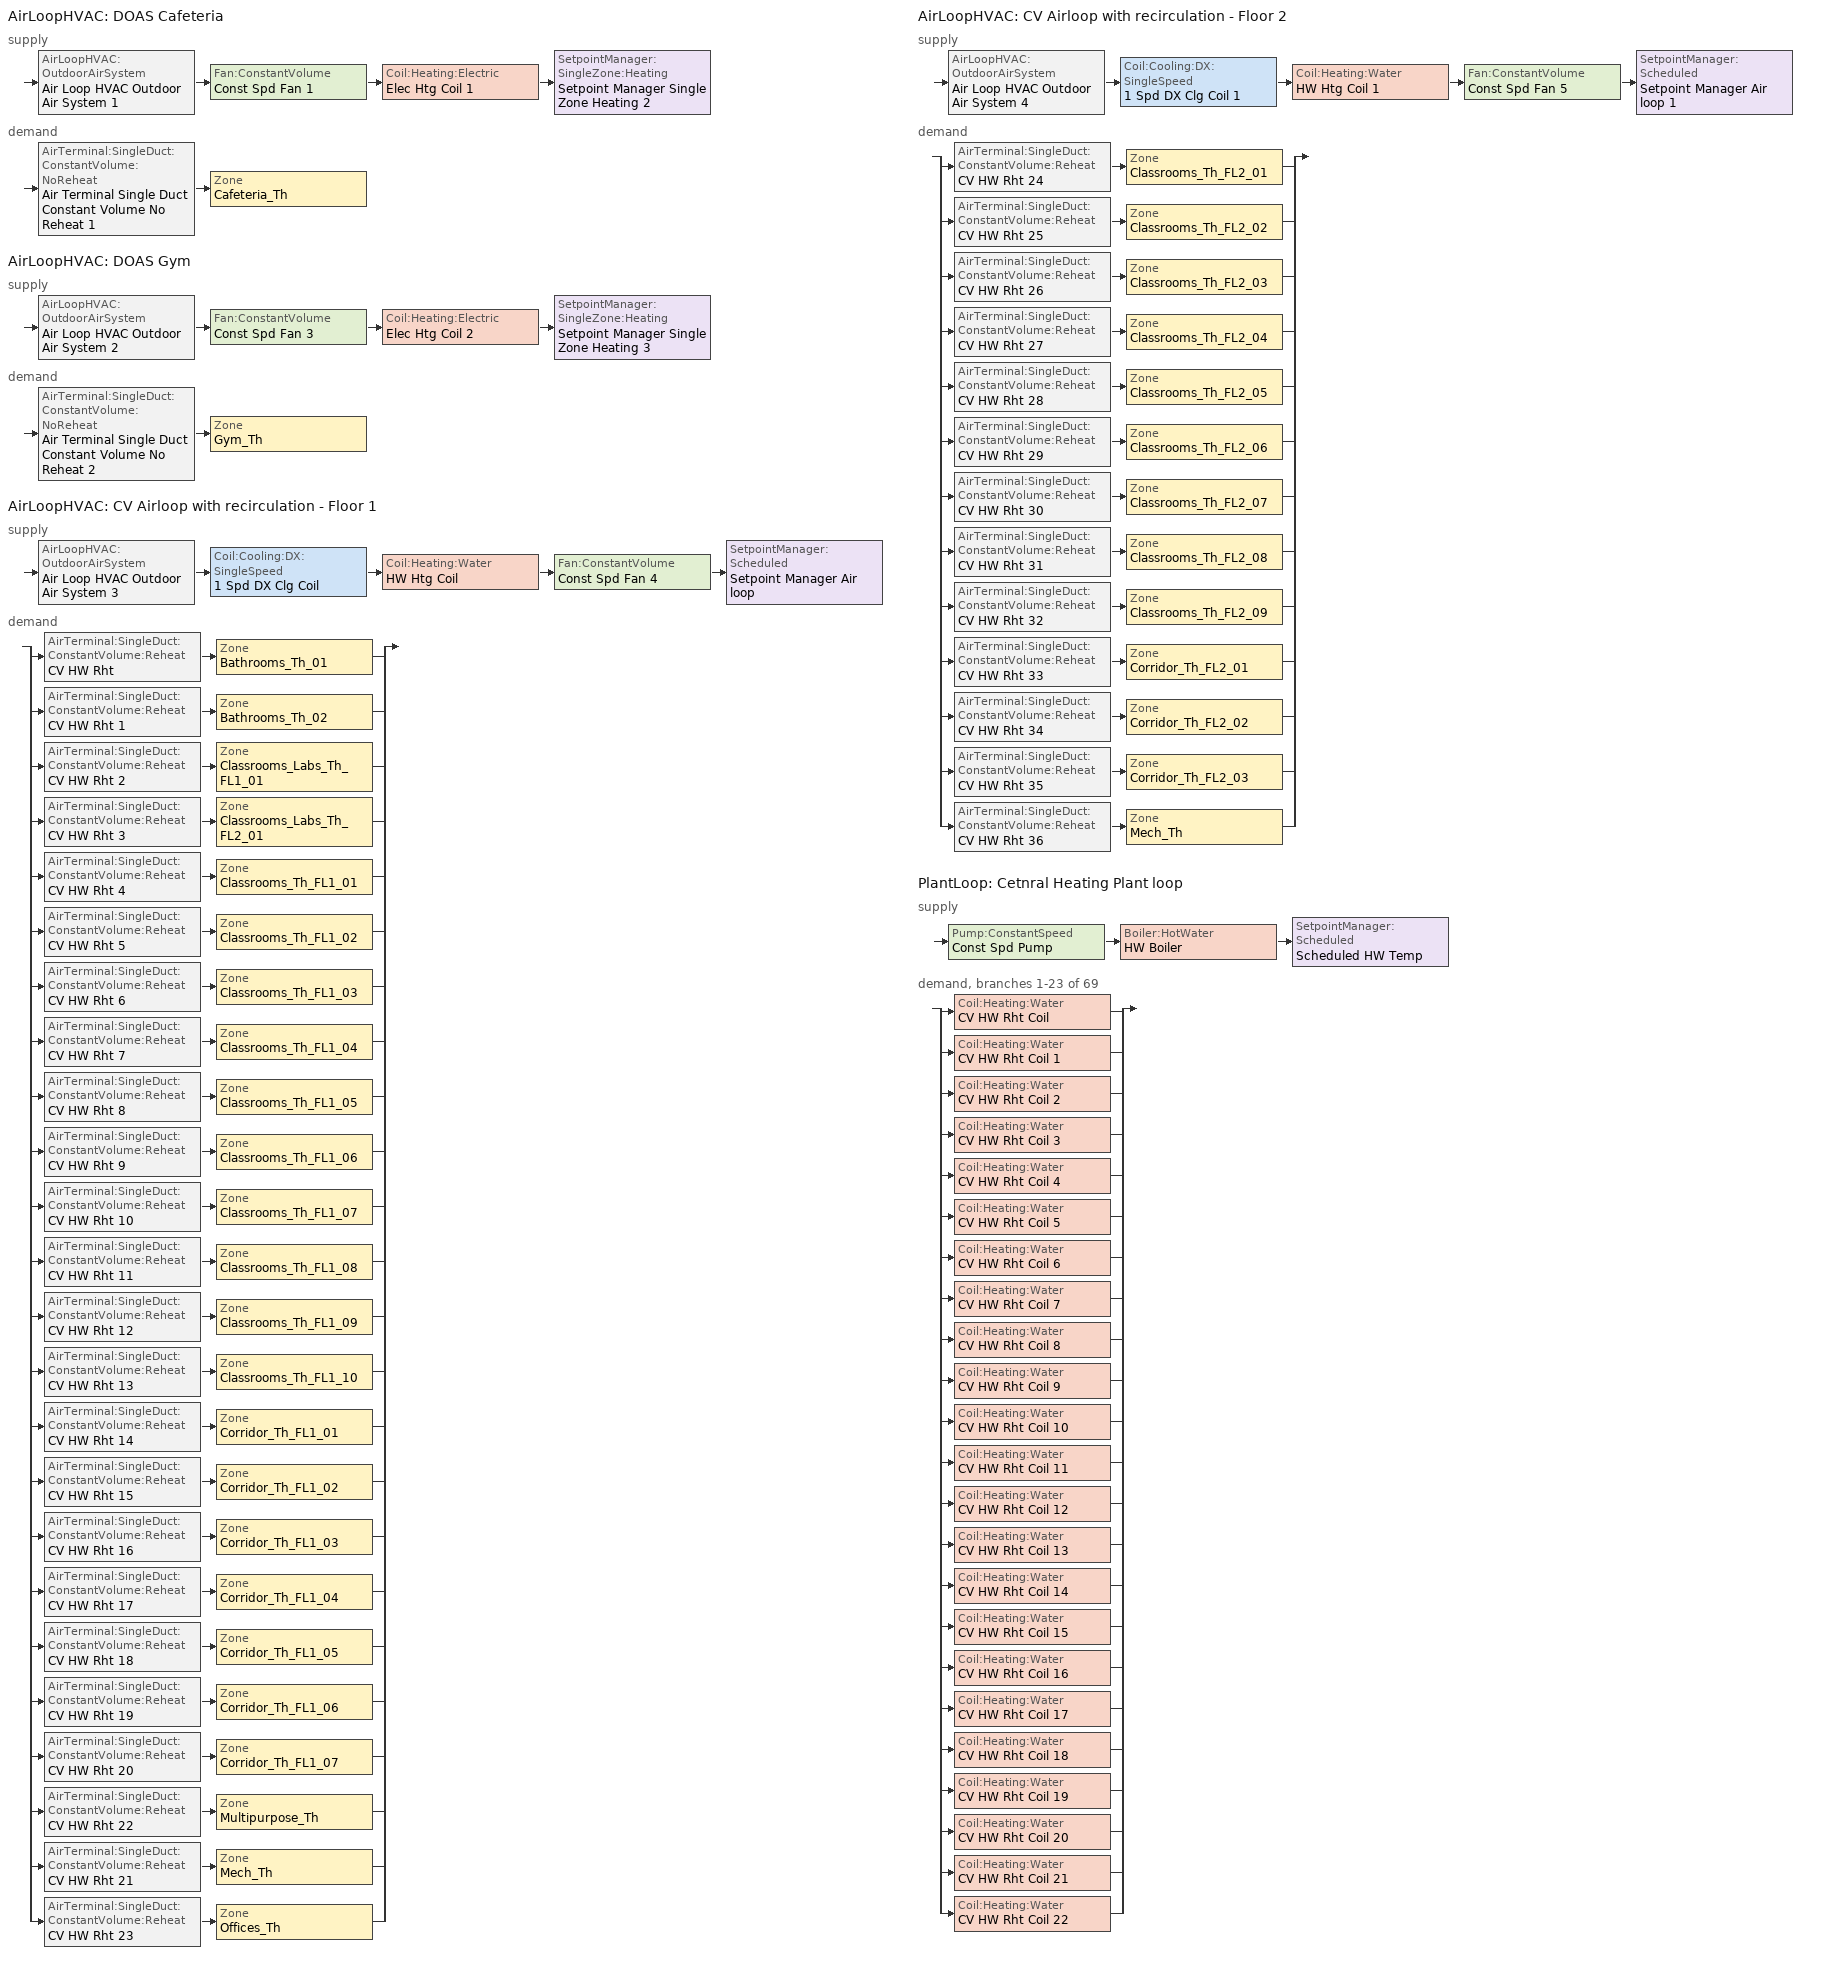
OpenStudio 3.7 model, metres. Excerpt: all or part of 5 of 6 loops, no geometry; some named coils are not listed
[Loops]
AirLoopHVAC 'DOAS Cafeteria'
 supply: AirLoopHVAC:OutdoorAirSystem 'Air Loop HVAC Outdoor Air System 1' > Fan:ConstantVolume 'Const Spd Fan 1' > Coil:Heating:Electric 'Elec Htg Coil 1' > SetpointManager:SingleZone:Heating 'Setpoint Manager Single Zone Heating 2'
 demand: AirTerminal:SingleDuct:ConstantVolume:NoReheat 'Air Terminal Single Duct Constant Volume No Reheat 1' > Zone 'Cafeteria_Th'
AirLoopHVAC 'DOAS Gym'
 supply: AirLoopHVAC:OutdoorAirSystem 'Air Loop HVAC Outdoor Air System 2' > Fan:ConstantVolume 'Const Spd Fan 3' > Coil:Heating:Electric 'Elec Htg Coil 2' > SetpointManager:SingleZone:Heating 'Setpoint Manager Single Zone Heating 3'
 demand: AirTerminal:SingleDuct:ConstantVolume:NoReheat 'Air Terminal Single Duct Constant Volume No Reheat 2' > Zone 'Gym_Th'
AirLoopHVAC 'CV Airloop with recirculation - Floor 1'
 supply: AirLoopHVAC:OutdoorAirSystem 'Air Loop HVAC Outdoor Air System 3' > Coil:Cooling:DX:SingleSpeed '1 Spd DX Clg Coil' > Coil:Heating:Water 'HW Htg Coil' > Fan:ConstantVolume 'Const Spd Fan 4' > SetpointManager:Scheduled 'Setpoint Manager Air loop'
 demand: split
  | AirTerminal:SingleDuct:ConstantVolume:Reheat 'CV HW Rht' > Zone 'Bathrooms_Th_01'
  | AirTerminal:SingleDuct:ConstantVolume:Reheat 'CV HW Rht 1' > Zone 'Bathrooms_Th_02'
  | AirTerminal:SingleDuct:ConstantVolume:Reheat 'CV HW Rht 2' > Zone 'Classrooms_Labs_Th_FL1_01'
  | AirTerminal:SingleDuct:ConstantVolume:Reheat 'CV HW Rht 3' > Zone 'Classrooms_Labs_Th_FL2_01'
  | AirTerminal:SingleDuct:ConstantVolume:Reheat 'CV HW Rht 4' > Zone 'Classrooms_Th_FL1_01'
  | AirTerminal:SingleDuct:ConstantVolume:Reheat 'CV HW Rht 5' > Zone 'Classrooms_Th_FL1_02'
  | AirTerminal:SingleDuct:ConstantVolume:Reheat 'CV HW Rht 6' > Zone 'Classrooms_Th_FL1_03'
  | AirTerminal:SingleDuct:ConstantVolume:Reheat 'CV HW Rht 7' > Zone 'Classrooms_Th_FL1_04'
  | AirTerminal:SingleDuct:ConstantVolume:Reheat 'CV HW Rht 8' > Zone 'Classrooms_Th_FL1_05'
  | AirTerminal:SingleDuct:ConstantVolume:Reheat 'CV HW Rht 9' > Zone 'Classrooms_Th_FL1_06'
  | AirTerminal:SingleDuct:ConstantVolume:Reheat 'CV HW Rht 10' > Zone 'Classrooms_Th_FL1_07'
  | AirTerminal:SingleDuct:ConstantVolume:Reheat 'CV HW Rht 11' > Zone 'Classrooms_Th_FL1_08'
  | AirTerminal:SingleDuct:ConstantVolume:Reheat 'CV HW Rht 12' > Zone 'Classrooms_Th_FL1_09'
  | AirTerminal:SingleDuct:ConstantVolume:Reheat 'CV HW Rht 13' > Zone 'Classrooms_Th_FL1_10'
  | AirTerminal:SingleDuct:ConstantVolume:Reheat 'CV HW Rht 14' > Zone 'Corridor_Th_FL1_01'
  | AirTerminal:SingleDuct:ConstantVolume:Reheat 'CV HW Rht 15' > Zone 'Corridor_Th_FL1_02'
  | AirTerminal:SingleDuct:ConstantVolume:Reheat 'CV HW Rht 16' > Zone 'Corridor_Th_FL1_03'
  | AirTerminal:SingleDuct:ConstantVolume:Reheat 'CV HW Rht 17' > Zone 'Corridor_Th_FL1_04'
  | AirTerminal:SingleDuct:ConstantVolume:Reheat 'CV HW Rht 18' > Zone 'Corridor_Th_FL1_05'
  | AirTerminal:SingleDuct:ConstantVolume:Reheat 'CV HW Rht 19' > Zone 'Corridor_Th_FL1_06'
  | AirTerminal:SingleDuct:ConstantVolume:Reheat 'CV HW Rht 20' > Zone 'Corridor_Th_FL1_07'
  | AirTerminal:SingleDuct:ConstantVolume:Reheat 'CV HW Rht 22' > Zone 'Multipurpose_Th'
  | AirTerminal:SingleDuct:ConstantVolume:Reheat 'CV HW Rht 21' > Zone 'Mech_Th'
  | AirTerminal:SingleDuct:ConstantVolume:Reheat 'CV HW Rht 23' > Zone 'Offices_Th'
AirLoopHVAC 'CV Airloop with recirculation - Floor 2'
 supply: AirLoopHVAC:OutdoorAirSystem 'Air Loop HVAC Outdoor Air System 4' > Coil:Cooling:DX:SingleSpeed '1 Spd DX Clg Coil 1' > Coil:Heating:Water 'HW Htg Coil 1' > Fan:ConstantVolume 'Const Spd Fan 5' > SetpointManager:Scheduled 'Setpoint Manager Air loop 1'
 demand: split
  | AirTerminal:SingleDuct:ConstantVolume:Reheat 'CV HW Rht 24' > Zone 'Classrooms_Th_FL2_01'
  | AirTerminal:SingleDuct:ConstantVolume:Reheat 'CV HW Rht 25' > Zone 'Classrooms_Th_FL2_02'
  | AirTerminal:SingleDuct:ConstantVolume:Reheat 'CV HW Rht 26' > Zone 'Classrooms_Th_FL2_03'
  | AirTerminal:SingleDuct:ConstantVolume:Reheat 'CV HW Rht 27' > Zone 'Classrooms_Th_FL2_04'
  | AirTerminal:SingleDuct:ConstantVolume:Reheat 'CV HW Rht 28' > Zone 'Classrooms_Th_FL2_05'
  | AirTerminal:SingleDuct:ConstantVolume:Reheat 'CV HW Rht 29' > Zone 'Classrooms_Th_FL2_06'
  | AirTerminal:SingleDuct:ConstantVolume:Reheat 'CV HW Rht 30' > Zone 'Classrooms_Th_FL2_07'
  | AirTerminal:SingleDuct:ConstantVolume:Reheat 'CV HW Rht 31' > Zone 'Classrooms_Th_FL2_08'
  | AirTerminal:SingleDuct:ConstantVolume:Reheat 'CV HW Rht 32' > Zone 'Classrooms_Th_FL2_09'
  | AirTerminal:SingleDuct:ConstantVolume:Reheat 'CV HW Rht 33' > Zone 'Corridor_Th_FL2_01'
  | AirTerminal:SingleDuct:ConstantVolume:Reheat 'CV HW Rht 34' > Zone 'Corridor_Th_FL2_02'
  | AirTerminal:SingleDuct:ConstantVolume:Reheat 'CV HW Rht 35' > Zone 'Corridor_Th_FL2_03'
  | AirTerminal:SingleDuct:ConstantVolume:Reheat 'CV HW Rht 36' > Zone 'Mech_Th'
PlantLoop 'Cetnral Heating Plant loop'
 supply: Pump:ConstantSpeed 'Const Spd Pump' > Boiler:HotWater 'HW Boiler' > SetpointManager:Scheduled 'Scheduled HW Temp'
 demand, branches 1-23 of 69: split
  | Coil:Heating:Water 'CV HW Rht Coil'
  | Coil:Heating:Water 'CV HW Rht Coil 1'
  | Coil:Heating:Water 'CV HW Rht Coil 2'
  | Coil:Heating:Water 'CV HW Rht Coil 3'
  | Coil:Heating:Water 'CV HW Rht Coil 4'
  | Coil:Heating:Water 'CV HW Rht Coil 5'
  | Coil:Heating:Water 'CV HW Rht Coil 6'
  | Coil:Heating:Water 'CV HW Rht Coil 7'
  | Coil:Heating:Water 'CV HW Rht Coil 8'
  | Coil:Heating:Water 'CV HW Rht Coil 9'
  | Coil:Heating:Water 'CV HW Rht Coil 10'
  | Coil:Heating:Water 'CV HW Rht Coil 11'
  | Coil:Heating:Water 'CV HW Rht Coil 12'
  | Coil:Heating:Water 'CV HW Rht Coil 13'
  | Coil:Heating:Water 'CV HW Rht Coil 14'
  | Coil:Heating:Water 'CV HW Rht Coil 15'
  | Coil:Heating:Water 'CV HW Rht Coil 16'
  | Coil:Heating:Water 'CV HW Rht Coil 17'
  | Coil:Heating:Water 'CV HW Rht Coil 18'
  | Coil:Heating:Water 'CV HW Rht Coil 19'
  | Coil:Heating:Water 'CV HW Rht Coil 20'
  | Coil:Heating:Water 'CV HW Rht Coil 21'
  | Coil:Heating:Water 'CV HW Rht Coil 22'
[Sizing:Zone] Zone Cooling Design Supply Air Temperature Input Method=SupplyAirTemperature; Zone Cooling Design Supply Air Temperature {C}=14; Zone Cooling Design Supply Air Temperature Difference {deltaC}=11.11; Zone Heating Design Supply Air Temperature Input Method=SupplyAirTemperature; Zone Heating Design Supply Air Temperature {C}=40; Zone Heating Design Supply Air Temperature Difference {deltaC}=11.11; Zone Cooling Design Supply Air Humidity Ratio {kg-H2O/kg-air}=0.0085; Zone Heating Design Supply Air Humidity Ratio {kg-H2O/kg-air}=0.008; Cooling Design Air Flow Method=DesignDay; Heating Design Air Flow Method=DesignDay; Account for Dedicated Outdoor Air System=No; Dedicated Outdoor Air System Control Strategy=NeutralSupplyAir; Dedicated Outdoor Air Low Setpoint Temperature for Design {C}=autosize; Dedicated Outdoor Air High Setpoint Temperature for Design {C}=autosize; Zone Load Sizing Method=Sensible Load Only No Latent Load; Zone Latent Cooling Design Supply Air Humidity Ratio Input Method=HumidityRatioDifference; Zone Cooling Design Supply Air Humidity Ratio Difference {kgWater/kgDryAir}=0.005; Zone Latent Heating Design Supply Air Humidity Ratio Input Method=HumidityRatioDifference; Zone Humidification Design Supply Air Humidity Ratio Difference {kgWater/kgDryAir}=0.005
Bathrooms_Th_01; Bathrooms_Th_02; Cafeteria_Th; Classrooms_Th_FL1_01; Classrooms_Th_FL1_02; Classrooms_Th_FL1_03; Classrooms_Th_FL1_04; Classrooms_Th_FL1_05; Classrooms_Th_FL1_06; Classrooms_Th_FL1_07; Classrooms_Th_FL1_08; Classrooms_Th_FL1_09; Classrooms_Th_FL1_10; Classrooms_Th_FL2_01; Classrooms_Th_FL2_02; Classrooms_Th_FL2_03; Classrooms_Th_FL2_04; Classrooms_Th_FL2_05; Classrooms_Th_FL2_06; Classrooms_Th_FL2_07; Classrooms_Th_FL2_08; Classrooms_Th_FL2_09; Classrooms_Labs_Th_FL1_01; Classrooms_Labs_Th_FL2_01; Corridor_Th_FL1_01; Corridor_Th_FL1_02; Corridor_Th_FL1_03; Corridor_Th_FL1_04; Corridor_Th_FL1_05; Corridor_Th_FL1_06; Corridor_Th_FL1_07; Corridor_Th_FL2_01; Corridor_Th_FL2_02; Corridor_Th_FL2_03; Gym_Th; Multipurpose_Th; Offices_Th
[Zone equipment]
Bathrooms_Th_01: HW Baseboard, Zone Exhaust Fan, CV HW Rht
Bathrooms_Th_02: HW Baseboard 17, CV HW Rht 1, Zone Exhaust Fan 3
Cafeteria_Th: HW Baseboard 22, Air Terminal Single Duct Constant Volume No Reheat 1
Classrooms_Th_FL1_01: HW Baseboard 23, CV HW Rht 4
Classrooms_Th_FL1_02: HW Baseboard 14, CV HW Rht 5
Classrooms_Th_FL1_03: HW Baseboard 18, CV HW Rht 6
Classrooms_Th_FL1_04: HW Baseboard 16, CV HW Rht 7
Classrooms_Th_FL1_05: HW Baseboard 25, CV HW Rht 8
Classrooms_Th_FL1_06: HW Baseboard 24, CV HW Rht 9
Classrooms_Th_FL1_07: HW Baseboard 10, CV HW Rht 10
Classrooms_Th_FL1_08: HW Baseboard 11, CV HW Rht 11
Classrooms_Th_FL1_09: HW Baseboard 19, CV HW Rht 12
Classrooms_Th_FL1_10: HW Baseboard 13, CV HW Rht 13
Classrooms_Th_FL2_01: HW Baseboard 20, CV HW Rht 24
Classrooms_Th_FL2_02: HW Baseboard 21, CV HW Rht 25
Classrooms_Th_FL2_03: HW Baseboard 26, CV HW Rht 26
Classrooms_Th_FL2_04: HW Baseboard 27, CV HW Rht 27
Classrooms_Th_FL2_05: HW Baseboard 12, CV HW Rht 28
Classrooms_Th_FL2_06: HW Baseboard 32, CV HW Rht 29
Classrooms_Th_FL2_07: HW Baseboard 33, CV HW Rht 30
Classrooms_Th_FL2_08: HW Baseboard 38, CV HW Rht 31
Classrooms_Th_FL2_09: HW Baseboard 34, CV HW Rht 32
Classrooms_Labs_Th_FL1_01: HW Baseboard 31, CV HW Rht 2, Zone Exhaust Fan 2
Classrooms_Labs_Th_FL2_01: HW Baseboard 37, CV HW Rht 3, Zone Exhaust Fan 1
Corridor_Th_FL1_01: CV HW Rht 14
Corridor_Th_FL1_02: CV HW Rht 15
Corridor_Th_FL1_03: CV HW Rht 16
Corridor_Th_FL1_04: CV HW Rht 17
Corridor_Th_FL1_05: HW Baseboard 29, CV HW Rht 18
Corridor_Th_FL1_06: CV HW Rht 19
Corridor_Th_FL1_07: HW Baseboard 8, CV HW Rht 20
Corridor_Th_FL2_01: CV HW Rht 33
Corridor_Th_FL2_02: CV HW Rht 34
Corridor_Th_FL2_03: CV HW Rht 35
Gym_Th: HW Baseboard 5, Air Terminal Single Duct Constant Volume No Reheat 2
Mech_Th: HW Baseboard 1, CV HW Rht 21, CV HW Rht 36
Multipurpose_Th: CV HW Rht 22
Offices_Th: HW Baseboard 7, CV HW Rht 23
[Fan:ZoneExhaust] Availability Schedule=HVACOperationSchd; Fan Total Efficiency=0.7; Pressure Rise {Pa}=125; Flow Fraction Schedule=MinOA_sched; System Availability Manager Coupling Mode=Decoupled; Balanced Exhaust Fraction Schedule=ALWAYS_OFF
Name | Maximum Flow Rate {m3/s}
Zone Exhaust Fan | 5.2
Zone Exhaust Fan 1; Zone Exhaust Fan 2 | 6.5
Zone Exhaust Fan 3 | 2.1
[AirLoopHVAC] Design Supply Air Flow Rate {m3/s}=autosize; Design Return Air Flow Fraction of Supply Air Flow=1
Name | Availability Schedule
DOAS Cafeteria | Always On Discrete
DOAS Gym | Always On Discrete 1
CV Airloop with recirculation - Floor 1; CV Airloop with recirculation - Floor 2 | HVACOperationSchd
[Sizing:System] Type of Load to Size On=VentilationRequirement; Preheat Design Temperature {C}=7; Preheat Design Humidity Ratio {kg-H2O/kg-Air}=0.008; Precool Design Temperature {C}=12.8; Precool Design Humidity Ratio {kg-H2O/kg-Air}=0.008; Central Cooling Design Supply Air Temperature {C}=12.8; 100% Outdoor Air in Cooling=Yes; 100% Outdoor Air in Heating=Yes; Central Cooling Design Supply Air Humidity Ratio {kg-H2O/kg-Air}=0.0085; Zone Maximum Outdoor Air Fraction=1; Cooling Supply Air Flow Rate Per Floor Area {m3/s-m2}=0.00996765; Cooling Fraction of Autosized Cooling Supply Air Flow Rate=1; Cooling Supply Air Flow Rate Per Unit Cooling Capacity {m3/s-W}=3.94755e-05; Heating Supply Air Flow Rate Per Floor Area {m3/s-m2}=0.00996765; Heating Fraction of Autosized Heating Supply Air Flow Rate=1; Heating Fraction of Autosized Cooling Supply Air Flow Rate=1; Heating Supply Air Flow Rate Per Unit Heating Capacity {m3/s-W}=3.15882e-05; Cooling Design Capacity Method=CoolingDesignCapacity; Cooling Design Capacity {W}=autosize; Cooling Design Capacity Per Floor Area {W/m2}=234.7; Fraction of Autosized Cooling Design Capacity=1; Heating Design Capacity Method=HeatingDesignCapacity; Heating Design Capacity {W}=autosize; Heating Design Capacity Per Floor Area {W/m2}=157; Fraction of Autosized Heating Design Capacity=1; Central Cooling Capacity Control Method=OnOff; Occupant Diversity=autosize
Name | Design Outdoor Air Flow Rate {m3/s} | Central Heating Maximum System Air Flow Ratio | Central Heating Design Supply Air Temperature {C} | Sizing Option | Central Heating Design Supply Air Humidity Ratio {kg-H2O/kg-Air} | Cooling Design Air Flow Method | Cooling Design Air Flow Rate {m3/s} | Heating Design Air Flow Method | Heating Design Air Flow Rate {m3/s} | System Outdoor Air Method
DOAS Cafeteria; DOAS Gym | Autosize | Autosize | 40 | NonCoincident | 0.008 | DesignDay | 0 | DesignDay | 0 | ZoneSum
CV Airloop with recirculation - Floor 1; CV Airloop with recirculation - Floor 2 |  | 0.3 | 16.7
[Controller:OutdoorAir] Minimum Outdoor Air Flow Rate {m3/s}=0; Maximum Outdoor Air Flow Rate {m3/s}=Autosize; Economizer Control Type=NoEconomizer; Economizer Control Action Type=ModulateFlow; Economizer Maximum Limit Dry-Bulb Temperature {C}=28; Economizer Maximum Limit Enthalpy {J/kg}=64000; Economizer Minimum Limit Dry-Bulb Temperature {C}=-100; Lockout Type=NoLockout; Minimum Limit Type=FixedMinimum; High Humidity Control=No; Heat Recovery Bypass Control Type=BypassWhenWithinEconomizerLimits; Economizer Operation Staging=InterlockedWithMechanicalCooling
Name | Controller Mechanical Ventilation
Controller Outdoor Air 1 | Controller Mechanical Ventilation 1
Controller Outdoor Air 2 | Controller Mechanical Ventilation 2
Controller Outdoor Air 3 | Controller Mechanical Ventilation 4
Controller Outdoor Air 4 | Controller Mechanical Ventilation 5
[Controller:MechanicalVentilation]
Name | Availability Schedule
Controller Mechanical Ventilation 1; Controller Mechanical Ventilation 2 | Always On Discrete
Controller Mechanical Ventilation 4; Controller Mechanical Ventilation 5 | Always On Discrete 2
[AirLoopHVAC:OutdoorAirSystem]
Name | Controller
Air Loop HVAC Outdoor Air System 1 | Controller Outdoor Air 1
Air Loop HVAC Outdoor Air System 2 | Controller Outdoor Air 2
Air Loop HVAC Outdoor Air System 3 | Controller Outdoor Air 3
Air Loop HVAC Outdoor Air System 4 | Controller Outdoor Air 4
[AirTerminal:SingleDuct:ConstantVolume:NoReheat] Availability Schedule=Always On Discrete; Maximum Air Flow Rate {m3/s}=AutoSize
Air Terminal Single Duct Constant Volume No Reheat 1; Air Terminal Single Duct Constant Volume No Reheat 2
[Fan:ConstantVolume] Availability Schedule=Always On Discrete hvac_library; Maximum Flow Rate {m3/s}=AutoSize
Name | Pressure Rise {Pa}
Const Spd Fan 1; Const Spd Fan 3 | 75
Const Spd Fan 4; Const Spd Fan 5 | 1000
[SetpointManager:SingleZone:Heating] Control Variable=Temperature; Minimum Supply Air Temperature {C}=10; Maximum Supply Air Temperature {C}=18
Name | Control Zone
Setpoint Manager Single Zone Heating 2 | Cafeteria_Th
Setpoint Manager Single Zone Heating 3 | Gym_Th
[Coil:Heating:Electric] Availability Schedule=Always On Discrete hvac_library
Elec Htg Coil 1; Elec Htg Coil 2
[Coil:Heating:Water] Availability Schedule=Always On Discrete hvac_library
HW Htg Coil; HW Htg Coil 1; CV HW Rht Coil; CV HW Rht Coil 1; CV HW Rht Coil 2; CV HW Rht Coil 3; CV HW Rht Coil 4; CV HW Rht Coil 5; CV HW Rht Coil 6; CV HW Rht Coil 7; CV HW Rht Coil 8; CV HW Rht Coil 9; CV HW Rht Coil 10; CV HW Rht Coil 11; CV HW Rht Coil 12; CV HW Rht Coil 13; CV HW Rht Coil 14; CV HW Rht Coil 15; CV HW Rht Coil 16; CV HW Rht Coil 17; CV HW Rht Coil 18; CV HW Rht Coil 19; CV HW Rht Coil 20; CV HW Rht Coil 21; CV HW Rht Coil 22
[SetpointManager:Scheduled] Control Variable=Temperature
Name | Schedule
Setpoint Manager Air loop; Setpoint Manager Air loop 1 | Air loop Central Temperature
Scheduled HW Temp | Hot Water Temperature
[PlantLoop]
Cetnral Heating Plant loop: Fluid Type=Water; Glycol Concentration=0; Plant Loop Volume {m3}=Autocalculate; Load Distribution Scheme=Optimal
[Sizing:Plant]
Cetnral Heating Plant loop: Loop Type=Heating; Design Loop Exit Temperature {C}=82; Loop Design Temperature Difference {deltaC}=11; Sizing Option=NonCoincident; Zone Timesteps in Averaging Window=1; Coincident Sizing Factor Mode=None
[Boiler:HotWater]
HW Boiler: Fuel Type=Electricity; Nominal Thermal Efficiency=1; Efficiency Curve Temperature Evaluation Variable=LeavingBoiler; Normalized Boiler Efficiency Curve=Boiler Efficiency; Water Outlet Upper Temperature Limit {C}=99; Boiler Flow Mode=NotModulated; On Cycle Parasitic Electric Load {W}=0; Off Cycle Parasitic Fuel Load {W}=0; Sizing Factor=1
[Pump:ConstantSpeed]
Const Spd Pump: Rated Flow Rate {m3/s}=autosize; Rated Pump Head {Pa}=179352; Rated Power Consumption {W}=autosize; Motor Efficiency=0.9; Fraction of Motor Inefficiencies to Fluid Stream=0; Pump Control Type=Intermittent; Design Power Sizing Method=PowerPerFlowPerPressure; Design Electric Power per Unit Flow Rate {W/(m3/s)}=348701.1; Design Shaft Power per Unit Flow Rate per Unit Head {W-s/m3-Pa}=1.28205
[AirTerminal:SingleDuct:ConstantVolume:Reheat] Availability Schedule=Always On Discrete hvac_library; Maximum Air Flow Rate {m3/s}=autosize; Maximum Hot Water or Steam Flow Rate {m3/s}=autosize; Minimum Hot Water or Steam Flow Rate {m3/s}=0; Convergence Tolerance=0.001; Maximum Reheat Air Temperature {C}=35
Name | Reheat Coil
CV HW Rht | CV HW Rht Coil
CV HW Rht 1 | CV HW Rht Coil 1
CV HW Rht 2 | CV HW Rht Coil 2
CV HW Rht 3 | CV HW Rht Coil 3
CV HW Rht 4 | CV HW Rht Coil 4
CV HW Rht 5 | CV HW Rht Coil 5
CV HW Rht 6 | CV HW Rht Coil 6
CV HW Rht 7 | CV HW Rht Coil 7
CV HW Rht 8 | CV HW Rht Coil 8
CV HW Rht 9 | CV HW Rht Coil 9
CV HW Rht 10 | CV HW Rht Coil 10
CV HW Rht 11 | CV HW Rht Coil 11
CV HW Rht 12 | CV HW Rht Coil 12
CV HW Rht 13 | CV HW Rht Coil 13
CV HW Rht 14 | CV HW Rht Coil 14
CV HW Rht 15 | CV HW Rht Coil 15
CV HW Rht 16 | CV HW Rht Coil 16
CV HW Rht 17 | CV HW Rht Coil 17
CV HW Rht 18 | CV HW Rht Coil 18
CV HW Rht 19 | CV HW Rht Coil 19
CV HW Rht 20 | CV HW Rht Coil 20
CV HW Rht 21 | CV HW Rht Coil 21
CV HW Rht 22 | CV HW Rht Coil 22
CV HW Rht 23 | CV HW Rht Coil 23
CV HW Rht 24 | CV HW Rht Coil 24
CV HW Rht 25 | CV HW Rht Coil 25
CV HW Rht 26 | CV HW Rht Coil 26
CV HW Rht 27 | CV HW Rht Coil 27
CV HW Rht 28 | CV HW Rht Coil 28
CV HW Rht 29 | CV HW Rht Coil 29
CV HW Rht 30 | CV HW Rht Coil 30
CV HW Rht 31 | CV HW Rht Coil 31
CV HW Rht 32 | CV HW Rht Coil 32
CV HW Rht 33 | CV HW Rht Coil 33
CV HW Rht 34 | CV HW Rht Coil 34
CV HW Rht 35 | CV HW Rht Coil 35
CV HW Rht 36 | CV HW Rht Coil 36
[Controller:WaterCoil] Action=Normal
Name | Water Coil
Controller Water Coil 2 | HW Htg Coil 1
Controller Water Coil 3 | HW Htg Coil
[Coil:Cooling:DX:SingleSpeed] Availability Schedule=Always On Discrete hvac_library; Rated Total Cooling Capacity {W}=Autosize; Rated Sensible Heat Ratio=Autosize; Rated COP {W/W}=3; Rated Air Flow Rate {m3/s}=Autosize; Rated Evaporator Fan Power Per Volume Flow Rate 2017 {W/(m3/s)}=773.3; Rated Evaporator Fan Power Per Volume Flow Rate 2023 {W/(m3/s)}=934.4; Total Cooling Capacity Function of Temperature Curve=OS:Curve:Biquadratic 1; Total Cooling Capacity Function of Flow Fraction Curve=OS:Curve:Quadratic 1; Energy Input Ratio Function of Temperature Curve=OS:Curve:Biquadratic 2; Energy Input Ratio Function of Flow Fraction Curve=OS:Curve:Quadratic 2; Part Load Fraction Correlation Curve=OS:Curve:Quadratic 3; Minimum Outdoor Dry-Bulb Temperature for Compressor Operation {C}=-25; Nominal Time for Condensate Removal to Begin {s}=0; Ratio of Initial Moisture Evaporation Rate and Steady State Latent Capacity=0; Maximum Cycling Rate {cycles/hr}=0; Latent Capacity Time Constant {s}=0; Condenser Type=AirCooled; Evaporative Condenser Effectiveness=0; Evaporative Condenser Air Flow Rate {m3/s}=Autosize; Evaporative Condenser Pump Rated Power Consumption {W}=Autosize; Crankcase Heater Capacity {W}=0; Maximum Outdoor Dry-Bulb Temperature for Crankcase Heater Operation {C}=0; Basin Heater Capacity {W/K}=0; Basin Heater Setpoint Temperature {C}=10
1 Spd DX Clg Coil; 1 Spd DX Clg Coil 1
[Schedule:Constant] Value=1
Always On Discrete; Always On Discrete hvac_library; Always On Discrete 1; Always On Discrete 2
[Schedule:Ruleset]
HVACOperationSchd: Default Day Schedule=Schedule Day 1; Holiday Schedule=Schedule Day 4
MinOA_sched: Default Day Schedule=Schedule Day 3
ALWAYS_OFF: Default Day Schedule=Schedule Day 5
Air loop Central Temperature: Default Day Schedule=Schedule Day 39
Hot Water Temperature: Default Day Schedule=Hot Water Temperature Default; Summer Design Day Schedule=Hot Water Temperature Summer Design Day; Winter Design Day Schedule=Hot Water Temperature Winter Design Day
[Schedule:Day]
Schedule Day 1: 7, 0, 0, 21, 0, 1, 24, 0, 0
Schedule Day 2; Schedule Day 4; Schedule Day 5: 24, 0, 0
Schedule Day 3: 24, 0, 1
Schedule Day 39: 24, 0, 13
Hot Water Temperature Default: 24, 0, 85
Hot Water Temperature Summer Design Day; Hot Water Temperature Winter Design Day: 24, 0, 67
[Schedule:Rule]
Schedule Rule 1: Schedule Ruleset=HVACOperationSchd; Rule Order=0; Day Schedule=Schedule Day 2; Apply Sunday=Yes; Apply Saturday=Yes
[Curve:Biquadratic]
Name | Coefficient1 Constant | Coefficient2 x | Coefficient3 x**2 | Coefficient4 y | Coefficient5 y**2 | Coefficient6 x*y | Minimum Value of x | Maximum Value of x | Minimum Value of y | Maximum Value of y | Minimum Value of x {BasedOnField A2} | Maximum Value of x {BasedOnField A2} | Minimum Value of y {BasedOnField A3} | Maximum Value of y {BasedOnField A3}
Boiler Efficiency | 1 | 0 | 0 | 0 | 0 | 0 | 0 | 1 | 0 | 1
OS:Curve:Biquadratic 1 | 0.42415 | 0.04426 | -0.00042 | 0.00333 | -8e-05 | -0.00021 |  |  |  |  | 17 | 22 | 13 | 46
OS:Curve:Biquadratic 2 | 1.23649 | -0.02431 | 0.00057 | -0.01434 | 0.00063 | -0.00038 |  |  |  |  | 17 | 22 | 13 | 46
[Curve:Quadratic]
Name | Coefficient1 Constant | Coefficient2 x | Coefficient3 x**2 | Minimum Value of x {BasedOnField A2} | Maximum Value of x {BasedOnField A2}
OS:Curve:Quadratic 1 | 0.77136 | 0.34053 | -0.11088 | 0.75918 | 1.13877
OS:Curve:Quadratic 2 | 1.2055 | -0.32953 | 0.12308 | 0.75918 | 1.13877
OS:Curve:Quadratic 3 | 0.771 | 0.229 | 0 | 0 | 1
